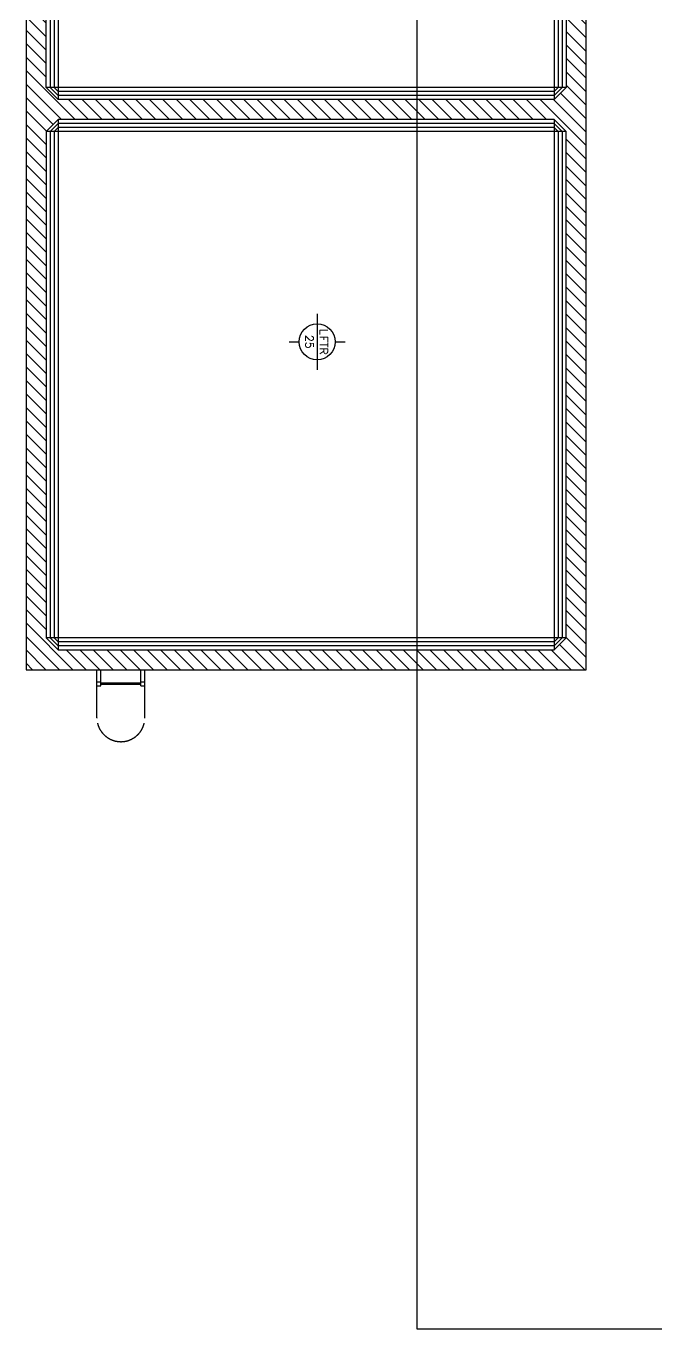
# Model space of a CAD drawing. Header units: millimetres. Extents: x 1478096 to 1808313, y 619971 to 762366.
# Drawn here: x 1516295 to 1524169, y 639586 to 655871 of the extents above; entities that cross this region are included whole.
import ezdxf
from ezdxf.enums import TextEntityAlignment as Align

# ---------------------------------------------------------------- set-up
doc = ezdxf.new("R2010")
doc.units = ezdxf.units.MM
doc.header["$LTSCALE"] = 10
doc.linetypes.add('HIDDEN', pattern=[0.19685, 0.11811, -0.07874])
doc.layers.add('0_Estructura', color=251, linetype='Continuous')
doc.layers.add('DC-ARQ-VEREDAS Y URBAN', color=9, linetype='Continuous')
doc.styles.add('Romans-100', font='romans')

# ---------------------------------------------------------------- blocks, each defined once
blk = doc.blocks.new('Losa2Dir-TXT-50')
at = {"color": 61}
for p, q in [((0, 0.225), (0, 0.35)), ((-0.35, 0), (0.35, 0)), ((0, -0.35), (0, -0.225))]:
    blk.add_line(p, q, dxfattribs=at)
blk.add_circle((0, 0), 0.225, dxfattribs=at)
at = {"insert": (-0.124, 0.082), "char_height": 0.1, "attachment_point": 5, "style": 'Romans-100'}
blk.add_mtext('L', dxfattribs=at)
at = {"style": 'Romans-100'}
for tag, p in [('001', (0.044, 0.082)), ('ESPESOR', (0, -0.097))]:
    blk.add_attdef(tag, text='', height=0.1, dxfattribs=at).set_placement(p, align=Align.MIDDLE)
blk = doc.blocks.new('escalpla')
for p, q in [((0, -0.2), (0, 0)), ((0.05, -0.2), (0.05, 0)), ((0.55, -0.2), (0.55, 0)), ((0.6, -0.2), (0.6, 0)), ((0, -0.15), (0.05, -0.15)), ((0.05, -0.163), (0.55, -0.163)), ((0.55, -0.15), (0.6, -0.15)), ((0, -0.2), (0.05, -0.2)), ((0.05, -0.183), (0.55, -0.183)), ((0.55, -0.2), (0.6, -0.2))]:
    blk.add_line(p, q)
at = {"linetype": 'HIDDEN'}
for p, q in [((0, -0.6), (0, -0.2)), ((0.6, -0.6), (0.6, -0.2))]:
    blk.add_line(p, q, dxfattribs=at)
for start, end in [(180, 181.538), (358.462, 0), (192.9469, 347.0531)]:
    blk.add_arc((0.3, -0.6), 0.3, start, end, dxfattribs=at)

msp = doc.modelspace()

# ---------------------------------------------------------------- hatches: boundary and pattern name
at = {"layer": '0_Estructura'}
h = msp.add_hatch(dxfattribs=at)
h.set_pattern_fill('ANSI31', color=256, scale=37.5, angle=90, style=0)
h.set_pattern_definition([(135, (3472020.16, 1376323.13), (-84.189901, -84.189901), [])])
h.paths.add_polyline_path([(1523295.045, 661826.47), (1516295.045, 661826.47), (1516295.045, 647826.47), (1523295.045, 647826.47)])
h.paths.add_polyline_path([(1523045.045, 654551.47), (1522895.045, 654701.47), (1516695.045, 654701.47), (1516545.045, 654551.47), (1516545.045, 648226.47), (1516695.045, 648076.47), (1522895.045, 648076.47), (1523045.045, 648226.47)], flags=16)
h.paths.add_polyline_path([(1516695.045, 654951.47), (1516545.045, 655101.47), (1516545.045, 661426.47), (1516695.045, 661576.47), (1522895.045, 661576.47), (1523045.045, 661426.47), (1523045.045, 655101.47), (1522895.045, 654951.47)], flags=16)

# ---------------------------------------------------------------- linework, layer by layer
for p, q in [((1516695.045, 661576.47), (1516695.045, 654951.47)), ((1522895.045, 661576.47), (1522895.045, 654951.47)), ((1522895.045, 661576.47), (1522895.045, 654951.47)), ((1516595.045, 661426.47), (1516595.045, 655101.47)), ((1516645.045, 661426.47), (1516645.045, 655101.47)), ((1522945.045, 661426.47), (1522945.045, 655101.47)), ((1522995.045, 661426.47), (1522995.045, 655101.47)), ((1523045.045, 655101.47), (1516545.045, 655101.47)), ((1516595.045, 655101.47), (1516695.045, 655001.47)), ((1516645.045, 655101.47), (1516695.045, 655051.47)), ((1522895.045, 655051.47), (1516695.045, 655051.47)), ((1522895.045, 655001.47), (1516695.045, 655001.47)), ((1522945.045, 655101.47), (1522895.045, 655051.47)), ((1522995.045, 655101.47), (1522895.045, 655001.47)), ((1516695.045, 654701.47), (1516695.045, 648076.47)), ((1522895.045, 654701.47), (1522895.045, 648076.47)), ((1522895.045, 654701.47), (1522895.045, 648076.47)), ((1523045.045, 654551.47), (1516545.045, 654551.47)), ((1516695.045, 654651.47), (1516595.045, 654551.47)), ((1516595.045, 654551.47), (1516595.045, 648226.47)), ((1516695.045, 654601.47), (1516645.045, 654551.47)), ((1516645.045, 654551.47), (1516645.045, 648226.47)), ((1522895.045, 654651.47), (1516695.045, 654651.47)), ((1522895.045, 654601.47), (1516695.045, 654601.47)), ((1522895.045, 654651.47), (1522995.045, 654551.47)), ((1522895.045, 654601.47), (1522945.045, 654551.47)), ((1522945.045, 654551.47), (1522945.045, 648226.47)), ((1522995.045, 654551.47), (1522995.045, 648226.47)), ((1523045.045, 648226.47), (1516545.045, 648226.47)), ((1516595.045, 648226.47), (1516695.045, 648126.47)), ((1516645.045, 648226.47), (1516695.045, 648176.47)), ((1522895.045, 648176.47), (1516695.045, 648176.47)), ((1522945.045, 648226.47), (1522895.045, 648176.47)), ((1522995.045, 648226.47), (1522895.045, 648126.47)), ((1522895.045, 648126.47), (1516695.045, 648126.47))]:
    msp.add_line(p, q, dxfattribs=at)
for points in [[(1516295.045, 661826.47), (1516295.045, 647826.47), (1523295.045, 647826.47), (1523295.045, 661826.47)], [(1516545.045, 655101.47), (1516545.045, 661426.47), (1516695.045, 661576.47), (1522895.045, 661576.47), (1523045.045, 661426.47), (1523045.045, 655101.47), (1522895.045, 654951.47), (1516695.045, 654951.47)], [(1516545.045, 648226.47), (1516695.045, 648076.47), (1522895.045, 648076.47), (1523045.045, 648226.47), (1523045.045, 654551.47), (1522895.045, 654701.47), (1516695.045, 654701.47), (1516545.045, 654551.47)]]:
    msp.add_lwpolyline(points, close=True, dxfattribs=at)
at = {"layer": 'DC-ARQ-VEREDAS Y URBAN'}
for p, q in [((1521178.056, 730654.938), (1521178.035, 639586.125)), ((1521178.035, 639586.125), (1529418.054, 639586.123))]:
    msp.add_line(p, q, dxfattribs=at)

# ---------------------------------------------------------------- block references
at = {"layer": '0_Estructura', "xscale": 1000, "yscale": 1000, "zscale": 1000, "rotation": 270}
msp.add_blockref('Losa2Dir-TXT-50', (1519933.594, 651925.098, -0.006), dxfattribs=at).add_auto_attribs({'001': 'FTR', 'ESPESOR': '25'})
at = {"layer": '0_Estructura', "xscale": 1000, "yscale": 1000, "zscale": 1000}
msp.add_blockref('escalpla', (1517180.6, 647826.47, -0.006), dxfattribs=at)

doc.saveas('drawing.dxf')
